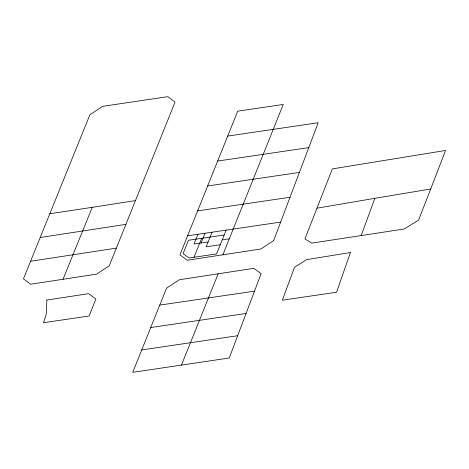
<?xml version="1.0" encoding="UTF-8"?>
<svg xmlns="http://www.w3.org/2000/svg" width="469" height="469" viewBox="0 0 469 469"><rect width="100%" height="100%" fill="white"/><g stroke="black" fill="none" stroke-linecap="round" stroke-linejoin="round"><path stroke-width="0.7" d="M361.136 235.684L374.86 198.311L430.706 188.995L445.55 150.467L332.374 168.899L304.914 238.92L311.867 243.106L404.219 228.989L418.53 220.149L430.706 188.995M237.672 335.722L261.133 273.656L253.77 268.338L179.269 279.764L166.565 288.148L132.727 372.322L229.235 358.005L237.672 335.722L141.714 349.944M227.7 136.08L318.181 122.731L273.673 240.527L261.016 248.957L187.19 260.26L179.938 254.878L237.695 111.182L283.253 104.452L222.875 254.79M218.167 273.79L181.415 365.193M116.347 248.124L109.259 265.765L96.555 274.148L30.678 284.226L23.45 278.826L89.937 114.676L102.699 106.322L167.843 96.678L175.048 102.101L116.347 248.124L30.561 261.251M197.959 234.277L194.043 244.015L208.13 241.94M194.019 257.247L201.635 238.316M201.09 242.977L205.006 233.24M212.052 232.202L206.172 246.811L220.266 244.736M226.14 230.127L216.572 253.928L188.937 257.997L183.08 253.653L188.468 240.257L224.188 234.992M63.01 279.284L92.246 207.339L135.453 200.615M317.214 208.148L374.86 198.311M125.909 224.375L40.182 237.502M49.825 213.729L92.246 207.339M217.663 161.049L308.772 147.618M207.638 185.97L299.398 172.428M290.012 197.267L197.613 210.886M187.594 235.801L280.632 222.107M222.224 239.864L229.271 238.827M159.753 305.108L254.526 291.149M150.742 327.532L246.084 313.456M46.806 300.054L46.449 313.403L43.506 322.719L89.057 316.018L95.893 299.034L88.641 293.653L46.806 300.054M350.419 252.539L336.572 292.251L282.326 300.195L294.544 267.26L306.603 259.644L350.419 252.539"/></g></svg>
